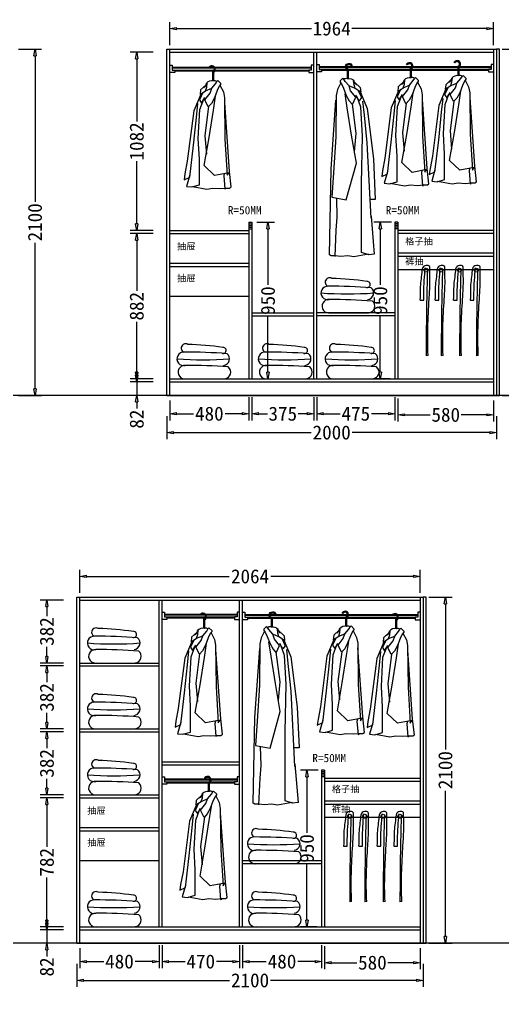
# Model space of a CAD drawing. Header units: millimetres. Extents: x 304407 to 361076, y -1262425 to -1203358.
# Drawn here: x 340612 to 343543, y -1225863 to -1219977 of the extents above; entities that cross this region are included whole.
import ezdxf

# ---------------------------------------------------------------- set-up
doc = ezdxf.new("R2010")
doc.units = ezdxf.units.MM
doc.header["$LTSCALE"] = 20
doc.layers.get('Defpoints').update_dxf_attribs({"color": 250})
for name, color, linetype in [('4', 1, 'Continuous'), ('6', 6, 'Continuous'), ('8', 8, 'Continuous'), ('LAYER10', 11, 'Continuous'), ('LAYER8', 11, 'Continuous'), ('图层3', 4, 'Continuous'), ('墙体', 40, 'Continuous')]:
    doc.layers.add(name, color=color, linetype=linetype)
doc.styles.get("Standard").update_dxf_attribs({"font": 'SimSun.ttf', "height": 85})
doc.styles.add('text', font='SimSun.ttf', dxfattribs={"height": 85})
doc.dimstyles.new('周文晶', dxfattribs={"dimtxt": 70, "dimasz": 40, "dimexe": 40, "dimexo": 30, "dimgap": 10, "dimtad": 0, "dimdec": 0, "dimtxsty": 'Standard', "dimblk": 'CLOSEDBLANK', "dimcen": 200, "dimclrd": 256, "dimclre": 256, "dimadec": 0, "dimazin": 0, "dimtfac": 1, "dimtdec": 0, "dimtmove": 0, "dimatfit": 3, "dimldrblk": 'CLOSEDBLANK', "dimfxl": 100, "dimfxlon": 1, "dimarcsym": 0})

# ---------------------------------------------------------------- blocks, each defined once
blk = doc.blocks.new('_ClosedBlank')
at = {"color": 0, "linetype": 'ByBlock', "lineweight": -2}
for p, q in [((-1, 0.17), (0, 0)), ((-1, 0.17), (-1, -0.17)), ((0, 0), (-1, -0.17))]:
    blk.add_line(p, q, dxfattribs=at)
blk = doc.blocks.new('*D873')
at = {"lineweight": -2, "transparency": 16777216}
for p, q in [((341459.2, -1225593.3), (341459.2, -1225733.3)), ((340979.2, -1225611.8), (340979.2, -1225733.3)), ((341019.2, -1225693.3), (341123.7, -1225693.3)), ((341419.2, -1225693.3), (341314.6, -1225693.3))]:
    blk.add_line(p, q, dxfattribs=at)
at = {"layer": 'Defpoints', "color": 0, "transparency": 16777216}
for p in [(341459.2, -1225481.8), (340979.2, -1225581.8), (341459.2, -1225693.3)]:
    blk.add_point(p, dxfattribs=at)
at = {"lineweight": -2, "transparency": 16777216, "xscale": 40, "yscale": 40, "zscale": 40, "rotation": 180}
blk.add_blockref('_ClosedBlank', (340979.2, -1225693.3), dxfattribs=at)
at = {"lineweight": -2, "transparency": 16777216, "xscale": 40, "yscale": 40, "zscale": 40}
blk.add_blockref('_ClosedBlank', (341459.2, -1225693.3), dxfattribs=at)
at = {"color": 0, "transparency": 16777216, "insert": (341219.2, -1225693.3), "char_height": 85, "attachment_point": 5}
blk.add_mtext('480', dxfattribs=at)
blk = doc.blocks.new('*D874')
at = {"lineweight": -2, "transparency": 16777216}
for p, q in [((341965.2, -1225593.3), (341965.2, -1225733.3)), ((342445.2, -1225593.3), (342445.2, -1225733.3)), ((342005.2, -1225693.3), (342109.7, -1225693.3)), ((342405.2, -1225693.3), (342300.6, -1225693.3))]:
    blk.add_line(p, q, dxfattribs=at)
at = {"layer": 'Defpoints', "color": 0, "transparency": 16777216}
for p in [(341965.2, -1223499.8), (342445.2, -1225481.8), (342445.2, -1225693.3)]:
    blk.add_point(p, dxfattribs=at)
at = {"lineweight": -2, "transparency": 16777216, "xscale": 40, "yscale": 40, "zscale": 40, "rotation": 180}
blk.add_blockref('_ClosedBlank', (341965.2, -1225693.3), dxfattribs=at)
at = {"lineweight": -2, "transparency": 16777216, "xscale": 40, "yscale": 40, "zscale": 40}
blk.add_blockref('_ClosedBlank', (342445.2, -1225693.3), dxfattribs=at)
at = {"color": 0, "transparency": 16777216, "insert": (342205.2, -1225693.3), "char_height": 85, "attachment_point": 5}
blk.add_mtext('480', dxfattribs=at)
blk = doc.blocks.new('*D875')
at = {"lineweight": -2, "transparency": 16777216}
for p, q in [((340979.2, -1223456.4), (340979.2, -1223316.4)), ((341019.2, -1223356.4), (341885.5, -1223356.4)), ((343003.2, -1223356.4), (342136.9, -1223356.4)), ((343043.2, -1223456.4), (343043.2, -1223316.4))]:
    blk.add_line(p, q, dxfattribs=at)
at = {"layer": 'Defpoints', "color": 0, "transparency": 16777216}
for p in [(343043.2, -1223356.4), (340979.2, -1223499.8), (343043.2, -1223499.8)]:
    blk.add_point(p, dxfattribs=at)
at = {"lineweight": -2, "transparency": 16777216, "xscale": 40, "yscale": 40, "zscale": 40, "rotation": 180}
blk.add_blockref('_ClosedBlank', (340979.2, -1223356.4), dxfattribs=at)
at = {"lineweight": -2, "transparency": 16777216, "xscale": 40, "yscale": 40, "zscale": 40}
blk.add_blockref('_ClosedBlank', (343043.2, -1223356.4), dxfattribs=at)
at = {"color": 0, "transparency": 16777216, "insert": (342011.2, -1223356.4), "char_height": 85, "attachment_point": 5}
blk.add_mtext('2064', dxfattribs=at)
blk = doc.blocks.new('*D876')
at = {"lineweight": -2, "transparency": 16777216}
for p, q in [((340961.2, -1225707.4), (340961.2, -1225847.4)), ((343061.2, -1225707.4), (343061.2, -1225847.4)), ((341001.2, -1225807.4), (341886.4, -1225807.4)), ((343021.2, -1225807.4), (342135.9, -1225807.4))]:
    blk.add_line(p, q, dxfattribs=at)
at = {"layer": 'Defpoints', "color": 0, "transparency": 16777216}
for p in [(340961.2, -1225581.8), (343061.2, -1225581.8), (343061.2, -1225807.4)]:
    blk.add_point(p, dxfattribs=at)
at = {"lineweight": -2, "transparency": 16777216, "xscale": 40, "yscale": 40, "zscale": 40, "rotation": 180}
blk.add_blockref('_ClosedBlank', (340961.2, -1225807.4), dxfattribs=at)
at = {"lineweight": -2, "transparency": 16777216, "xscale": 40, "yscale": 40, "zscale": 40}
blk.add_blockref('_ClosedBlank', (343061.2, -1225807.4), dxfattribs=at)
at = {"color": 0, "transparency": 16777216, "insert": (342011.2, -1225807.4), "char_height": 85, "attachment_point": 5}
blk.add_mtext('2100', dxfattribs=at)
blk = doc.blocks.new('*D877')
at = {"lineweight": -2, "transparency": 16777216}
for p, q in [((343096, -1223481.8), (343236, -1223481.8)), ((343196, -1223521.8), (343196, -1224407)), ((343196, -1225541.8), (343196, -1224656.5)), ((343096, -1225581.8), (343236, -1225581.8))]:
    blk.add_line(p, q, dxfattribs=at)
at = {"layer": 'Defpoints', "color": 0, "transparency": 16777216}
for p in [(343061.2, -1223481.8), (343196, -1223481.8), (343061.2, -1225581.8)]:
    blk.add_point(p, dxfattribs=at)
at = {"lineweight": -2, "transparency": 16777216, "xscale": 40, "yscale": 40, "zscale": 40}
for p, rotation in [((343196, -1223481.8), 90), ((343196, -1225581.8), 270)]:
    blk.add_blockref('_ClosedBlank', p, dxfattribs=dict(at, rotation=rotation))
at = {"color": 0, "transparency": 16777216, "insert": (343196, -1224531.8), "char_height": 85, "attachment_point": 5, "rotation": 90}
blk.add_mtext('2100', dxfattribs=at)
blk = doc.blocks.new('*D878')
at = {"lineweight": -2, "transparency": 16777216}
for p, q in [((342424.2, -1224531.8), (342316.2, -1224531.8)), ((342356.2, -1224571.8), (342356.2, -1224911.8)), ((342356.2, -1225441.8), (342356.2, -1225101.8)), ((342415.2, -1225481.8), (342316.2, -1225481.8))]:
    blk.add_line(p, q, dxfattribs=at)
at = {"layer": 'Defpoints', "color": 0, "transparency": 16777216}
for p in [(342454.2, -1224531.8), (342356.2, -1225481.8), (342445.2, -1225481.8)]:
    blk.add_point(p, dxfattribs=at)
at = {"lineweight": -2, "transparency": 16777216, "xscale": 40, "yscale": 40, "zscale": 40}
for p, rotation in [((342356.2, -1224531.8), 90), ((342356.2, -1225481.8), 270)]:
    blk.add_blockref('_ClosedBlank', p, dxfattribs=dict(at, rotation=rotation))
at = {"color": 0, "transparency": 16777216, "insert": (342356.2, -1225006.8), "char_height": 85, "attachment_point": 5, "rotation": 90}
blk.add_mtext('950', dxfattribs=at)
blk = doc.blocks.new('*D879')
at = {"lineweight": -2, "transparency": 16777216}
for p, q in [((342463.2, -1225600), (342463.2, -1225740)), ((343043.2, -1225611.8), (343043.2, -1225740)), ((342503.2, -1225700), (342659.1, -1225700)), ((343003.2, -1225700), (342847.2, -1225700))]:
    blk.add_line(p, q, dxfattribs=at)
at = {"layer": 'Defpoints', "color": 0, "transparency": 16777216}
for p in [(342463.2, -1225481.8), (343043.2, -1225581.8), (343043.2, -1225700)]:
    blk.add_point(p, dxfattribs=at)
at = {"lineweight": -2, "transparency": 16777216, "xscale": 40, "yscale": 40, "zscale": 40, "rotation": 180}
blk.add_blockref('_ClosedBlank', (342463.2, -1225700), dxfattribs=at)
at = {"lineweight": -2, "transparency": 16777216, "xscale": 40, "yscale": 40, "zscale": 40}
blk.add_blockref('_ClosedBlank', (343043.2, -1225700), dxfattribs=at)
at = {"color": 0, "transparency": 16777216, "insert": (342753.2, -1225700), "char_height": 85, "attachment_point": 5}
blk.add_mtext('580', dxfattribs=at)
blk = doc.blocks.new('*D880')
at = {"lineweight": -2, "transparency": 16777216}
for p, q in [((340778.9, -1225459.8), (340778.9, -1225419.8)), ((340878.9, -1225499.8), (340738.9, -1225499.8)), ((340778.9, -1225499.8), (340778.9, -1225581.8)), ((340878.9, -1225581.8), (340738.9, -1225581.8)), ((340778.9, -1225621.8), (340778.9, -1225661.8))]:
    blk.add_line(p, q, dxfattribs=at)
at = {"layer": 'Defpoints', "color": 0, "transparency": 16777216}
for p in [(340778.9, -1225499.8), (340979.2, -1225499.8), (340961.2, -1225581.8)]:
    blk.add_point(p, dxfattribs=at)
at = {"lineweight": -2, "transparency": 16777216, "xscale": 40, "yscale": 40, "zscale": 40}
for p, rotation in [((340778.9, -1225499.8), 270), ((340778.9, -1225581.8), 90)]:
    blk.add_blockref('_ClosedBlank', p, dxfattribs=dict(at, rotation=rotation))
at = {"color": 0, "transparency": 16777216, "insert": (340778.9, -1225725.9), "char_height": 85, "attachment_point": 5, "rotation": 90}
blk.add_mtext('82', dxfattribs=at)
blk = doc.blocks.new('*D881')
at = {"lineweight": -2, "transparency": 16777216}
for p, q in [((340878.9, -1224699.8), (340738.9, -1224699.8)), ((340778.9, -1224739.8), (340778.9, -1224997.7)), ((340778.9, -1225441.8), (340778.9, -1225183.9)), ((340878.9, -1225481.8), (340738.9, -1225481.8))]:
    blk.add_line(p, q, dxfattribs=at)
at = {"layer": 'Defpoints', "color": 0, "transparency": 16777216}
for p in [(340778.9, -1224699.8), (340979.2, -1224699.8), (340979.2, -1225481.8)]:
    blk.add_point(p, dxfattribs=at)
at = {"lineweight": -2, "transparency": 16777216, "xscale": 40, "yscale": 40, "zscale": 40}
for p, rotation in [((340778.9, -1224699.8), 90), ((340778.9, -1225481.8), 270)]:
    blk.add_blockref('_ClosedBlank', p, dxfattribs=dict(at, rotation=rotation))
at = {"color": 0, "transparency": 16777216, "insert": (340778.9, -1225090.8), "char_height": 85, "attachment_point": 5, "rotation": 90}
blk.add_mtext('782', dxfattribs=at)
blk = doc.blocks.new('*D882')
at = {"lineweight": -2, "transparency": 16777216}
for p, q in [((340878.9, -1224299.8), (340738.9, -1224299.8)), ((340778.9, -1224339.8), (340778.9, -1224397.4)), ((340778.9, -1224641.8), (340778.9, -1224584.1)), ((340878.9, -1224681.8), (340738.9, -1224681.8))]:
    blk.add_line(p, q, dxfattribs=at)
at = {"layer": 'Defpoints', "color": 0, "transparency": 16777216}
for p in [(340778.9, -1224299.8), (340979.2, -1224299.8), (340979.2, -1224681.8)]:
    blk.add_point(p, dxfattribs=at)
at = {"lineweight": -2, "transparency": 16777216, "xscale": 40, "yscale": 40, "zscale": 40}
for p, rotation in [((340778.9, -1224299.8), 90), ((340778.9, -1224681.8), 270)]:
    blk.add_blockref('_ClosedBlank', p, dxfattribs=dict(at, rotation=rotation))
at = {"color": 0, "transparency": 16777216, "insert": (340778.9, -1224490.8), "char_height": 85, "attachment_point": 5, "rotation": 90}
blk.add_mtext('382', dxfattribs=at)
blk = doc.blocks.new('*D883')
at = {"lineweight": -2, "transparency": 16777216}
for p, q in [((340878.9, -1223899.8), (340738.9, -1223899.8)), ((340778.9, -1223939.8), (340778.9, -1223997.4)), ((340778.9, -1224241.8), (340778.9, -1224184.1)), ((340878.9, -1224281.8), (340738.9, -1224281.8))]:
    blk.add_line(p, q, dxfattribs=at)
at = {"layer": 'Defpoints', "color": 0, "transparency": 16777216}
for p in [(340778.9, -1223899.8), (340979.2, -1223899.8), (340979.2, -1224281.8)]:
    blk.add_point(p, dxfattribs=at)
at = {"lineweight": -2, "transparency": 16777216, "xscale": 40, "yscale": 40, "zscale": 40}
for p, rotation in [((340778.9, -1223899.8), 90), ((340778.9, -1224281.8), 270)]:
    blk.add_blockref('_ClosedBlank', p, dxfattribs=dict(at, rotation=rotation))
at = {"color": 0, "transparency": 16777216, "insert": (340778.9, -1224090.8), "char_height": 85, "attachment_point": 5, "rotation": 90}
blk.add_mtext('382', dxfattribs=at)
blk = doc.blocks.new('*D884')
at = {"lineweight": -2, "transparency": 16777216}
for p, q in [((340878.9, -1223499.8), (340738.9, -1223499.8)), ((340778.9, -1223539.8), (340778.9, -1223597.4)), ((340778.9, -1223841.8), (340778.9, -1223784.1)), ((340878.9, -1223881.8), (340738.9, -1223881.8))]:
    blk.add_line(p, q, dxfattribs=at)
at = {"layer": 'Defpoints', "color": 0, "transparency": 16777216}
for p in [(340778.9, -1223499.8), (340979.2, -1223499.8), (340979.2, -1223881.8)]:
    blk.add_point(p, dxfattribs=at)
at = {"lineweight": -2, "transparency": 16777216, "xscale": 40, "yscale": 40, "zscale": 40}
for p, rotation in [((340778.9, -1223499.8), 90), ((340778.9, -1223881.8), 270)]:
    blk.add_blockref('_ClosedBlank', p, dxfattribs=dict(at, rotation=rotation))
at = {"color": 0, "transparency": 16777216, "insert": (340778.9, -1223690.8), "char_height": 85, "attachment_point": 5, "rotation": 90}
blk.add_mtext('382', dxfattribs=at)
blk = doc.blocks.new('*D885')
at = {"lineweight": -2, "transparency": 16777216}
for p, q in [((341477.2, -1225593.3), (341477.2, -1225733.3)), ((341947.2, -1225593.3), (341947.2, -1225733.3)), ((341517.2, -1225693.3), (341616.7, -1225693.3)), ((341907.2, -1225693.3), (341807.6, -1225693.3))]:
    blk.add_line(p, q, dxfattribs=at)
at = {"layer": 'Defpoints', "color": 0, "transparency": 16777216}
for p in [(341477.2, -1225481.8), (341947.2, -1225481.8), (341947.2, -1225693.3)]:
    blk.add_point(p, dxfattribs=at)
at = {"lineweight": -2, "transparency": 16777216, "xscale": 40, "yscale": 40, "zscale": 40, "rotation": 180}
blk.add_blockref('_ClosedBlank', (341477.2, -1225693.3), dxfattribs=at)
at = {"lineweight": -2, "transparency": 16777216, "xscale": 40, "yscale": 40, "zscale": 40}
blk.add_blockref('_ClosedBlank', (341947.2, -1225693.3), dxfattribs=at)
at = {"color": 0, "transparency": 16777216, "insert": (341712.2, -1225693.3), "char_height": 85, "attachment_point": 5}
blk.add_mtext('470', dxfattribs=at)
blk = doc.blocks.new('*D976')
at = {"lineweight": -2, "transparency": 16777216}
for p, q in [((340607.1, -1220158), (340747.1, -1220158)), ((340707.1, -1220198), (340707.1, -1221083.2)), ((340707.1, -1222218), (340707.1, -1221332.7)), ((340607.1, -1222258), (340747.1, -1222258))]:
    blk.add_line(p, q, dxfattribs=at)
at = {"layer": 'Defpoints', "color": 0, "transparency": 16777216}
for p in [(340572.2, -1220158), (340707.1, -1220158), (340572.2, -1222258)]:
    blk.add_point(p, dxfattribs=at)
at = {"lineweight": -2, "transparency": 16777216, "xscale": 40, "yscale": 40, "zscale": 40}
for p, rotation in [((340707.1, -1220158), 90), ((340707.1, -1222258), 270)]:
    blk.add_blockref('_ClosedBlank', p, dxfattribs=dict(at, rotation=rotation))
at = {"color": 0, "transparency": 16777216, "insert": (340707.1, -1221208), "char_height": 85, "attachment_point": 5, "rotation": 90}
blk.add_mtext('2100', dxfattribs=at)
blk = doc.blocks.new('*D947')
at = {"lineweight": -2, "transparency": 16777216}
for p, q in [((341524.2, -1222288), (341524.2, -1222409.5)), ((342004.2, -1222269.5), (342004.2, -1222409.5)), ((341564.2, -1222369.5), (341668.7, -1222369.5)), ((341964.2, -1222369.5), (341859.6, -1222369.5))]:
    blk.add_line(p, q, dxfattribs=at)
at = {"layer": 'Defpoints', "color": 0, "transparency": 16777216}
for p in [(342004.2, -1222158), (341524.2, -1222258), (342004.2, -1222369.5)]:
    blk.add_point(p, dxfattribs=at)
at = {"lineweight": -2, "transparency": 16777216, "xscale": 40, "yscale": 40, "zscale": 40, "rotation": 180}
blk.add_blockref('_ClosedBlank', (341524.2, -1222369.5), dxfattribs=at)
at = {"lineweight": -2, "transparency": 16777216, "xscale": 40, "yscale": 40, "zscale": 40}
blk.add_blockref('_ClosedBlank', (342004.2, -1222369.5), dxfattribs=at)
at = {"color": 0, "transparency": 16777216, "insert": (341764.2, -1222369.5), "char_height": 85, "attachment_point": 5}
blk.add_mtext('480', dxfattribs=at)
blk = doc.blocks.new('*D948')
at = {"lineweight": -2, "transparency": 16777216}
for p, q in [((342415.2, -1222269.5), (342415.2, -1222409.5)), ((342890.2, -1222269.5), (342890.2, -1222409.5)), ((342455.2, -1222369.5), (342557.9, -1222369.5)), ((342850.2, -1222369.5), (342747.4, -1222369.5))]:
    blk.add_line(p, q, dxfattribs=at)
at = {"layer": 'Defpoints', "color": 0, "transparency": 16777216}
for p in [(342415.2, -1220176), (342890.2, -1222158), (342890.2, -1222369.5)]:
    blk.add_point(p, dxfattribs=at)
at = {"lineweight": -2, "transparency": 16777216, "xscale": 40, "yscale": 40, "zscale": 40, "rotation": 180}
blk.add_blockref('_ClosedBlank', (342415.2, -1222369.5), dxfattribs=at)
at = {"lineweight": -2, "transparency": 16777216, "xscale": 40, "yscale": 40, "zscale": 40}
blk.add_blockref('_ClosedBlank', (342890.2, -1222369.5), dxfattribs=at)
at = {"color": 0, "transparency": 16777216, "insert": (342652.7, -1222369.5), "char_height": 85, "attachment_point": 5}
blk.add_mtext('475', dxfattribs=at)
blk = doc.blocks.new('*D949')
at = {"lineweight": -2, "transparency": 16777216}
for p, q in [((341524.2, -1220132.6), (341524.2, -1219992.6)), ((343488.2, -1220132.6), (343488.2, -1219992.6)), ((341564.2, -1220032.6), (342384.2, -1220032.6)), ((343448.2, -1220032.6), (342628.1, -1220032.6))]:
    blk.add_line(p, q, dxfattribs=at)
at = {"layer": 'Defpoints', "color": 0, "transparency": 16777216}
for p in [(343488.2, -1220032.6), (341524.2, -1220176), (343488.2, -1220176)]:
    blk.add_point(p, dxfattribs=at)
at = {"lineweight": -2, "transparency": 16777216, "xscale": 40, "yscale": 40, "zscale": 40, "rotation": 180}
blk.add_blockref('_ClosedBlank', (341524.2, -1220032.6), dxfattribs=at)
at = {"lineweight": -2, "transparency": 16777216, "xscale": 40, "yscale": 40, "zscale": 40}
blk.add_blockref('_ClosedBlank', (343488.2, -1220032.6), dxfattribs=at)
at = {"color": 0, "transparency": 16777216, "insert": (342506.2, -1220032.6), "char_height": 85, "attachment_point": 5}
blk.add_mtext('1964', dxfattribs=at)
blk = doc.blocks.new('*D950')
at = {"lineweight": -2, "transparency": 16777216}
for p, q in [((341506.2, -1222383.6), (341506.2, -1222523.6)), ((343506.2, -1222383.6), (343506.2, -1222523.6)), ((341546.2, -1222483.6), (342381.4, -1222483.6)), ((343466.2, -1222483.6), (342630.9, -1222483.6))]:
    blk.add_line(p, q, dxfattribs=at)
at = {"layer": 'Defpoints', "color": 0, "transparency": 16777216}
for p in [(341506.2, -1222258), (343506.2, -1222258), (343506.2, -1222483.6)]:
    blk.add_point(p, dxfattribs=at)
at = {"lineweight": -2, "transparency": 16777216, "xscale": 40, "yscale": 40, "zscale": 40, "rotation": 180}
blk.add_blockref('_ClosedBlank', (341506.2, -1222483.6), dxfattribs=at)
at = {"lineweight": -2, "transparency": 16777216, "xscale": 40, "yscale": 40, "zscale": 40}
blk.add_blockref('_ClosedBlank', (343506.2, -1222483.6), dxfattribs=at)
at = {"color": 0, "transparency": 16777216, "insert": (342506.2, -1222483.6), "char_height": 85, "attachment_point": 5}
blk.add_mtext('2000', dxfattribs=at)
blk = doc.blocks.new('*D951')
at = {"lineweight": -2, "transparency": 16777216}
for p, q in [((343541, -1220158), (343681, -1220158)), ((343641, -1220198), (343641, -1221083.2)), ((343641, -1222218), (343641, -1221332.7)), ((343541, -1222258), (343681, -1222258))]:
    blk.add_line(p, q, dxfattribs=at)
at = {"layer": 'Defpoints', "color": 0, "transparency": 16777216}
for p in [(343506.2, -1220158), (343641, -1220158), (343506.2, -1222258)]:
    blk.add_point(p, dxfattribs=at)
at = {"lineweight": -2, "transparency": 16777216, "xscale": 40, "yscale": 40, "zscale": 40}
for p, rotation in [((343641, -1220158), 90), ((343641, -1222258), 270)]:
    blk.add_blockref('_ClosedBlank', p, dxfattribs=dict(at, rotation=rotation))
at = {"color": 0, "transparency": 16777216, "insert": (343641, -1221208), "char_height": 85, "attachment_point": 5, "rotation": 90}
blk.add_mtext('2100', dxfattribs=at)
blk = doc.blocks.new('*D952')
at = {"lineweight": -2, "transparency": 16777216}
for p, q in [((342869.2, -1221208), (342761.2, -1221208)), ((342801.2, -1221248), (342801.2, -1221588)), ((342801.2, -1222118), (342801.2, -1221778)), ((342860.2, -1222158), (342761.2, -1222158))]:
    blk.add_line(p, q, dxfattribs=at)
at = {"layer": 'Defpoints', "color": 0, "transparency": 16777216}
for p in [(342899.2, -1221208), (342801.2, -1222158), (342890.2, -1222158)]:
    blk.add_point(p, dxfattribs=at)
at = {"lineweight": -2, "transparency": 16777216, "xscale": 40, "yscale": 40, "zscale": 40}
for p, rotation in [((342801.2, -1221208), 90), ((342801.2, -1222158), 270)]:
    blk.add_blockref('_ClosedBlank', p, dxfattribs=dict(at, rotation=rotation))
at = {"color": 0, "transparency": 16777216, "insert": (342801.2, -1221683), "char_height": 85, "attachment_point": 5, "rotation": 90}
blk.add_mtext('950', dxfattribs=at)
blk = doc.blocks.new('*D953')
at = {"lineweight": -2, "transparency": 16777216}
for p, q in [((342908.2, -1222276.2), (342908.2, -1222416.2)), ((343488.2, -1222288), (343488.2, -1222416.2)), ((342948.2, -1222376.2), (343104.1, -1222376.2)), ((343448.2, -1222376.2), (343292.2, -1222376.2))]:
    blk.add_line(p, q, dxfattribs=at)
at = {"layer": 'Defpoints', "color": 0, "transparency": 16777216}
for p in [(342908.2, -1222158), (343488.2, -1222258), (343488.2, -1222376.2)]:
    blk.add_point(p, dxfattribs=at)
at = {"lineweight": -2, "transparency": 16777216, "xscale": 40, "yscale": 40, "zscale": 40, "rotation": 180}
blk.add_blockref('_ClosedBlank', (342908.2, -1222376.2), dxfattribs=at)
at = {"lineweight": -2, "transparency": 16777216, "xscale": 40, "yscale": 40, "zscale": 40}
blk.add_blockref('_ClosedBlank', (343488.2, -1222376.2), dxfattribs=at)
at = {"color": 0, "transparency": 16777216, "insert": (343198.2, -1222376.2), "char_height": 85, "attachment_point": 5}
blk.add_mtext('580', dxfattribs=at)
blk = doc.blocks.new('*D954')
at = {"lineweight": -2, "transparency": 16777216}
for p, q in [((341323.9, -1222136), (341323.9, -1222096)), ((341423.9, -1222176), (341283.9, -1222176)), ((341323.9, -1222176), (341323.9, -1222258)), ((341423.9, -1222258), (341283.9, -1222258)), ((341323.9, -1222298), (341323.9, -1222338))]:
    blk.add_line(p, q, dxfattribs=at)
at = {"layer": 'Defpoints', "color": 0, "transparency": 16777216}
for p in [(341323.9, -1222176), (341524.2, -1222176), (341506.2, -1222258)]:
    blk.add_point(p, dxfattribs=at)
at = {"lineweight": -2, "transparency": 16777216, "xscale": 40, "yscale": 40, "zscale": 40}
for p, rotation in [((341323.9, -1222176), 270), ((341323.9, -1222258), 90)]:
    blk.add_blockref('_ClosedBlank', p, dxfattribs=dict(at, rotation=rotation))
at = {"color": 0, "transparency": 16777216, "insert": (341323.9, -1222402), "char_height": 85, "attachment_point": 5, "rotation": 90}
blk.add_mtext('82', dxfattribs=at)
blk = doc.blocks.new('*D955')
at = {"lineweight": -2, "transparency": 16777216}
for p, q in [((341423.9, -1221276), (341283.9, -1221276)), ((341323.9, -1221316), (341323.9, -1221622.7)), ((341323.9, -1222118), (341323.9, -1221811.3)), ((341423.9, -1222158), (341283.9, -1222158))]:
    blk.add_line(p, q, dxfattribs=at)
at = {"layer": 'Defpoints', "color": 0, "transparency": 16777216}
for p in [(341323.9, -1221276), (341524.2, -1221276), (341524.2, -1222158)]:
    blk.add_point(p, dxfattribs=at)
at = {"lineweight": -2, "transparency": 16777216, "xscale": 40, "yscale": 40, "zscale": 40}
for p, rotation in [((341323.9, -1221276), 90), ((341323.9, -1222158), 270)]:
    blk.add_blockref('_ClosedBlank', p, dxfattribs=dict(at, rotation=rotation))
at = {"color": 0, "transparency": 16777216, "insert": (341323.9, -1221717), "char_height": 85, "attachment_point": 5, "rotation": 90}
blk.add_mtext('882', dxfattribs=at)
blk = doc.blocks.new('*D956')
at = {"lineweight": -2, "transparency": 16777216}
for p, q in [((341423.9, -1220176), (341283.9, -1220176)), ((341323.9, -1220216), (341323.9, -1220596.7)), ((341323.9, -1221218), (341323.9, -1220837.2)), ((341423.9, -1221258), (341283.9, -1221258))]:
    blk.add_line(p, q, dxfattribs=at)
at = {"layer": 'Defpoints', "color": 0, "transparency": 16777216}
for p in [(341323.9, -1220176), (341524.2, -1220176), (341524.2, -1221258)]:
    blk.add_point(p, dxfattribs=at)
at = {"lineweight": -2, "transparency": 16777216, "xscale": 40, "yscale": 40, "zscale": 40}
for p, rotation in [((341323.9, -1220176), 90), ((341323.9, -1221258), 270)]:
    blk.add_blockref('_ClosedBlank', p, dxfattribs=dict(at, rotation=rotation))
at = {"color": 0, "transparency": 16777216, "insert": (341323.9, -1220717), "char_height": 85, "attachment_point": 5, "rotation": 90}
blk.add_mtext('1082', dxfattribs=at)
blk = doc.blocks.new('*D957')
at = {"lineweight": -2, "transparency": 16777216}
for p, q in [((342022.2, -1222269.5), (342022.2, -1222409.5)), ((342397.2, -1222269.5), (342397.2, -1222409.5)), ((342062.2, -1222369.5), (342116.3, -1222369.5)), ((342357.2, -1222369.5), (342303, -1222369.5))]:
    blk.add_line(p, q, dxfattribs=at)
at = {"layer": 'Defpoints', "color": 0, "transparency": 16777216}
for p in [(342022.2, -1222158), (342397.2, -1222158), (342397.2, -1222369.5)]:
    blk.add_point(p, dxfattribs=at)
at = {"lineweight": -2, "transparency": 16777216, "xscale": 40, "yscale": 40, "zscale": 40, "rotation": 180}
blk.add_blockref('_ClosedBlank', (342022.2, -1222369.5), dxfattribs=at)
at = {"lineweight": -2, "transparency": 16777216, "xscale": 40, "yscale": 40, "zscale": 40}
blk.add_blockref('_ClosedBlank', (342397.2, -1222369.5), dxfattribs=at)
at = {"color": 0, "transparency": 16777216, "insert": (342209.7, -1222369.5), "char_height": 85, "attachment_point": 5}
blk.add_mtext('375', dxfattribs=at)
blk = doc.blocks.new('*D958')
at = {"lineweight": -2, "transparency": 16777216}
for p, q in [((342051.9, -1221208), (342159.9, -1221208)), ((342119.9, -1221248), (342119.9, -1221588)), ((342119.9, -1222118), (342119.9, -1221778)), ((342060.9, -1222158), (342159.9, -1222158))]:
    blk.add_line(p, q, dxfattribs=at)
at = {"layer": 'Defpoints', "color": 0, "transparency": 16777216}
for p in [(342021.9, -1221208), (342030.9, -1222158), (342119.9, -1222158)]:
    blk.add_point(p, dxfattribs=at)
at = {"lineweight": -2, "transparency": 16777216, "xscale": 40, "yscale": 40, "zscale": 40}
for p, rotation in [((342119.9, -1221208), 90), ((342119.9, -1222158), 270)]:
    blk.add_blockref('_ClosedBlank', p, dxfattribs=dict(at, rotation=rotation))
at = {"color": 0, "transparency": 16777216, "insert": (342119.9, -1221683), "char_height": 85, "attachment_point": 5, "rotation": 90}
blk.add_mtext('950', dxfattribs=at)
blk = doc.blocks.new('A$C1C5764E0')
at = {"layer": '8'}
for p, q in [((172.3, 708.4), (172.3, 657.4)), ((178.3, 708.4), (178.3, 657.4)), ((191.5, 639.3), (201.2, 654.6)), ((201.2, 654.6), (205.3, 658.7)), ((205.3, 658.7), (222, 642.1)), ((99.9, 601.9), (97.1, 574.2)), ((97.1, 574.2), (130.4, 596.4)), ((135.3, 635.3), (99.9, 601.9)), ((130.4, 596.4), (137.4, 618.5)), ((130.4, 596.4), (167.9, 611.6)), ((137.4, 618.5), (140.1, 644.9)), ((158.2, 582.5), (167.9, 611.6)), ((167.9, 611.6), (191.5, 639.3)), ((201.2, 597.8), (184.5, 553.4)), ((213.6, 624.1), (201.2, 597.8)), ((222, 635.2), (213.6, 624.1)), ((217.8, 629.6), (238.6, 589.4)), ((222, 642.1), (222, 635.2)), ((238.6, 589.4), (245.5, 553.4)), ((103, 580.9), (58.4, 475.1)), ((113.7, 585.2), (93.2, 541.7)), ((93.2, 541.7), (106.3, 522.1)), ((96.5, 482.8), (119.4, 544.9)), ((106.3, 522.1), (125.9, 554.7)), ((126.3, 542.3), (158.2, 582.5)), ((147.1, 499.3), (126.3, 542.3)), ((184.5, 553.4), (166.5, 520.1)), ((178.3, 479.5), (191.3, 564.6)), ((245.5, 553.4), (248.3, 302.5)), ((58.4, 475.1), (19.5, 168.8)), ((75, 435), (83.4, 518.8)), ((86.6, 306.3), (96.5, 482.8)), ((148.8, 502.4), (125.9, 322.6)), ((166.5, 520.1), (147.1, 499.3)), ((152.1, 312.8), (178.3, 479.5)), ((276.4, 106.8), (247, 525.3)), ((57, 265.8), (75, 435)), ((93.2, 180.9), (86.6, 306.3)), ((122.6, 142.8), (152.1, 312.8)), ((125.9, 322.6), (135.7, 211.4)), ((248.3, 302.5), (262.2, 83.5)), ((34.3, 73.1), (57, 265.8)), ((93.2, 26.2), (93.2, 180.9)), ((19.5, 168.8), (4.8, 92.7)), ((184.8, 82.8), (122.6, 142.8)), ((4.8, 92.7), (0, 56.7)), ((0, 56.7), (34.3, 73.1)), ((34.3, 86.2), (14.7, 16.3)), ((273.1, 99.1), (184.8, 82.8)), ((244.2, 93.8), (240.9, 79.6)), ((240.9, 79.6), (247.4, 1.1)), ((262.2, 83.5), (273.1, 99.1)), ((286.7, 13.1), (276.4, 106.8)), ((14.7, 16.3), (47.4, 13.1)), ((47.4, 13.1), (93.2, 26.2)), ((50.7, 16.3), (139, 0)), ((139, 0), (175, 6.5)), ((175, 6.5), (217.5, 3.3)), ((217.5, 3.3), (253.5, 6.5)), ((247.4, 1.1), (254, 3.3)), ((253.5, 6.5), (276.9, 6.5)), ((276.9, 6.5), (286.7, 13.1))]:
    blk.add_line(p, q, dxfattribs=at)
for centre, radius, start, end in [((168.9, 727.1), 20.9, 296.63379, 159.52854), ((168.9, 727.1), 14.9, 296.63379, 150.61748), ((175.9, 709.9), 3.91, 94.6712, 201.96259), ((168.9, 613.1), 43.9, 77.69929, 138.59655), ((186.2, 639.8), 18, 42.48003, 116.33917), ((110.9, 641.2), 25.1, 286.26362, 2.02477)]:
    blk.add_arc(centre, radius, start, end, dxfattribs=at)
blk = doc.blocks.new('A$C4F477F88')
at = {"layer": 'LAYER10'}
blk.add_blockref('A$C1C5764E0', (0, 0), dxfattribs=at)
blk = doc.blocks.new('A$C5E603B19')
at = {"layer": 'LAYER8'}
blk.add_blockref('A$C4F477F88', (0, 0), dxfattribs=at)
blk = doc.blocks.new('A$C1B0A679D')
at = {"layer": '图层3'}
blk.add_blockref('A$C5E603B19', (0, 0), dxfattribs=at)
blk = doc.blocks.new('A$C52EB379C')
at = {"layer": '8'}
for p, q in [((163.3, 1134.6), (163.3, 1083.5)), ((169.3, 1134.6), (169.3, 1083.5)), ((126.4, 1061.5), (91, 1028.1)), ((128.4, 1044.7), (131.2, 1071)), ((159, 1037.8), (182.5, 1065.5)), ((182.5, 1065.5), (192.3, 1080.7)), ((192.3, 1080.7), (196.4, 1084.9)), ((196.4, 1084.9), (213.1, 1068.3)), ((213.1, 1061.3), (204.7, 1050.2)), ((213.1, 1068.3), (213.1, 1061.3)), ((94.1, 1007.1), (49.5, 901.3)), ((104.8, 1011.4), (84.3, 967.8)), ((91, 1028.1), (88.2, 1000.3)), ((88.2, 1000.3), (121.5, 1022.5)), ((117.4, 968.5), (149.3, 1008.7)), ((121.5, 1022.5), (128.4, 1044.7)), ((121.5, 1022.5), (159, 1037.8)), ((149.3, 1008.7), (159, 1037.8)), ((192.3, 1023.9), (175.6, 979.5)), ((204.7, 1050.2), (192.3, 1023.9)), ((208.9, 1055.8), (229.7, 1015.6)), ((229.7, 1015.6), (236.6, 979.5)), ((66.1, 861.1), (74.5, 944.9)), ((84.3, 967.8), (97.4, 948.2)), ((87.6, 909), (110.5, 971.1)), ((97.4, 948.2), (117, 980.9)), ((138.2, 925.5), (117.4, 968.5)), ((157.6, 946.3), (138.2, 925.5)), ((175.6, 979.5), (157.6, 946.3)), ((169.3, 905.7), (182.4, 990.7)), ((236.6, 979.5), (239.4, 728.7)), ((267.5, 533), (238.1, 951.5)), ((49.5, 901.3), (10.6, 595)), ((77.7, 732.4), (87.6, 909)), ((139.9, 928.6), (117, 748.8)), ((143.2, 738.9), (169.3, 905.7)), ((48.1, 692), (66.1, 861.1)), ((84.3, 444.7), (77.7, 732.4)), ((113.7, 568.9), (143.2, 738.9)), ((117, 748.8), (126.8, 637.6)), ((239.4, 728.7), (253.3, 509.7)), ((25.4, 235.4), (48.1, 692)), ((10.6, 595), (0, 349)), ((175.9, 346.6), (113.7, 568.9)), ((277.8, 13.1), (267.5, 533)), ((253.3, 509.7), (264.2, 362.9)), ((84.3, 26.2), (84.3, 444.7)), ((264.2, 362.9), (175.9, 346.6)), ((235.3, 357.6), (232, 242)), ((0, 349), (31, 349)), ((25.4, 248.5), (5.8, 16.3)), ((232, 242), (238.5, 163.5)), ((238.5, 163.5), (245.1, 3.3)), ((5.8, 16.3), (38.5, 13.1)), ((38.5, 13.1), (84.3, 26.2)), ((41.7, 16.3), (130.1, 0)), ((130.1, 0), (166.1, 6.5)), ((166.1, 6.5), (208.6, 3.3)), ((208.6, 3.3), (244.6, 6.5)), ((244.6, 6.5), (268, 6.5)), ((268, 6.5), (277.8, 13.1))]:
    blk.add_line(p, q, dxfattribs=at)
for centre, radius, start, end in [((160, 1153.2), 20.9, 296.63379, 159.52854), ((160, 1153.2), 14.9, 296.63379, 150.61748), ((167, 1136), 3.91, 94.6712, 201.96259), ((102, 1067.4), 25.1, 286.26362, 2.02477), ((160, 1039.2), 43.9, 77.69929, 138.59655), ((177.3, 1066), 18, 42.48003, 116.33917)]:
    blk.add_arc(centre, radius, start, end, dxfattribs=at)
blk = doc.blocks.new('A$C05785CA5')
at = {"layer": 'LAYER10'}
blk.add_blockref('A$C52EB379C', (0, 0), dxfattribs=at)
blk = doc.blocks.new('A$C100967EE')
at = {"layer": 'LAYER10'}
blk.add_blockref('A$C05785CA5', (0, 0), dxfattribs=at)
blk = doc.blocks.new('A$C65D30603')
at = {"layer": 'LAYER8'}
blk.add_blockref('A$C100967EE', (0, 0), dxfattribs=at)
blk = doc.blocks.new('A$C50CE712E')
at = {"layer": '图层3'}
blk.add_blockref('A$C65D30603', (0, 0), dxfattribs=at)
blk = doc.blocks.new('A$C11F00F61')
at = {"color": 8}
blk.add_line((48.2, 0), (290.3, 1.2), dxfattribs=at)
at = {"layer": '墙体', "color": 8}
for centre, radius, start, end in [((52.6, 186.6), 26.7, 59.80213, 244.0801), ((9.8, -1698.7), 1909.1, 81.89814, 88.31115), ((280.3, 173), 18.4, 260.15505, 94.41573), ((41, 121.6), 41, 86.08337, 284.09881), ((159.2, 2329.1), 2213.2, 265.87556, 274.15905), ((53.8, -3125.6), 3288.1, 85.62439, 90.17553), ((279.7, 121.7), 40, 274.94064, 51.31651), ((48.2, 41), 41, 86.08337, 284.09881), ((61, -3206.2), 3288.1, 85.62439, 90.17553), ((286.9, 41.1), 40, 274.94064, 51.31651)]:
    blk.add_arc(centre, radius, start, end, dxfattribs=at)
blk = doc.blocks.new('A$C3B9601DC')
at = {"layer": '4', "color": 8}
blk.add_line((62, 1.5), (47.4, 0), dxfattribs=at)
for points, knots in [([(62, 1.5), (55.4, 144.3), (62.8, 324.3), (78.7, 548.8), (75.2, 622.1), (75.7, 684.6), (46.8, 686.9), (17.9, 676.1), (12.7, 599.8), (-1.5, 524.3), (4.4, 450.4), (0, 421.8)], [0, 0, 0, 0, 428.516837, 544.203019, 664.137455, 677.621305, 701.749401, 722.125787, 770.743064, 895.133582, 980.731534, 980.731534, 980.731534, 980.731534]), ([(37.8, 667.5), (32.8, 603.2), (26.4, 521.3), (26.8, 439.3), (26.9, 421.8)], [0, 0, 0, 0, 193.394932, 246.046188, 246.046188, 246.046188, 246.046188])]:
    blk.add_open_spline(points, degree=3, knots=knots, dxfattribs=at)
blk.add_spline([(57.6, 658.7), (53.2, 497.8), (47.4, 0)], degree=3, dxfattribs=at)
blk.add_open_spline([(1.4, 421.8), (10.7, 421.8), (19.9, 421.8), (29.2, 421.8)], degree=3, dxfattribs=at)
at = {"layer": '6', "color": 8}
blk.add_circle((47.2, 648.9), 15, dxfattribs=at)
blk = doc.blocks.new('edr334343')
at = {"layer": '6', "color": 8, "xscale": 0.7999999999301508, "yscale": 0.7999999999301508, "zscale": 0.7999999999301508}
for p in [(311012.9, -1202094.7), (311104.2, -1202094.7), (311215.5, -1202094.7), (311317.6, -1202094.7)]:
    blk.add_blockref('A$C3B9601DC', p, dxfattribs=at)

msp = doc.modelspace()

# ---------------------------------------------------------------- linework, layer by layer
for p, q in [((341506.2, -1222258), (341506.2, -1220158)), ((341506.2, -1220158), (343506.2, -1220158)), ((341524.2, -1222258), (341524.2, -1220158)), ((341524.2, -1220176), (343488.2, -1220176)), ((342397.2, -1222158), (342397.2, -1220176)), ((342415.2, -1222158), (342415.2, -1220176)), ((343488.2, -1220158), (343488.2, -1222258)), ((343506.2, -1220158), (343506.2, -1222258)), ((343524.2, -1220158), (343506.2, -1220158)), ((343524.2, -1222258), (343524.2, -1220158)), ((342004.2, -1221208), (342004.2, -1222158)), ((342004.2, -1221208), (342022.2, -1221208)), ((342004.2, -1221218), (342022.2, -1221218)), ((342004.2, -1221228), (342022.2, -1221228)), ((342004.2, -1221238), (342022.2, -1221238)), ((342004.2, -1221248), (342022.2, -1221248)), ((342022.2, -1221208), (342022.2, -1222158)), ((342890.2, -1221208), (342890.2, -1222158)), ((342908.2, -1221208), (342890.2, -1221208)), ((342908.2, -1221218), (342890.2, -1221218)), ((342908.2, -1221228), (342890.2, -1221228)), ((342908.2, -1221238), (342890.2, -1221238)), ((342908.2, -1221248), (342890.2, -1221248)), ((342908.2, -1221208), (342908.2, -1222158)), ((341524.2, -1221258), (342004.2, -1221258)), ((341524.2, -1221276), (342004.2, -1221276)), ((343488.2, -1221258), (342908.2, -1221258)), ((343488.2, -1221276), (342908.2, -1221276)), ((343488.2, -1221396), (342908.2, -1221396)), ((343488.2, -1221416), (342908.2, -1221416)), ((341524.2, -1221456), (342004.2, -1221456)), ((341524.2, -1221476), (342004.2, -1221476)), ((343488.2, -1221496), (342908.2, -1221496)), ((341524.2, -1221656), (342004.2, -1221656)), ((342022.2, -1221758), (342397.2, -1221758)), ((342022.2, -1221776), (342397.2, -1221776)), ((342890.2, -1221758), (342415.2, -1221758)), ((342890.2, -1221776), (342415.2, -1221776)), ((341524.2, -1222158), (343488.2, -1222158)), ((341524.2, -1222176), (343488.2, -1222176)), ((341506.2, -1222258), (343506.2, -1222258)), ((343506.2, -1222258), (343524.2, -1222258)), ((340961.2, -1225581.8), (340961.2, -1223481.8)), ((340961.2, -1223481.8), (343061.2, -1223481.8)), ((340979.2, -1225581.8), (340979.2, -1223481.8)), ((343043.2, -1223481.8), (343043.2, -1225581.8)), ((343061.2, -1223481.8), (343061.2, -1225581.8)), ((343079.2, -1223481.8), (343061.2, -1223481.8)), ((343079.2, -1225581.8), (343079.2, -1223481.8)), ((340979.2, -1223499.8), (343043.2, -1223499.8)), ((341459.2, -1225481.8), (341459.2, -1223499.8)), ((341477.2, -1225481.8), (341477.2, -1223499.8)), ((341947.2, -1225481.8), (341947.2, -1223499.8)), ((341965.2, -1225481.8), (341965.2, -1223499.8)), ((340979.2, -1223881.8), (341459.2, -1223881.8)), ((340979.2, -1223899.8), (341459.2, -1223899.8)), ((340979.2, -1224281.8), (341459.2, -1224281.8)), ((340979.2, -1224299.8), (341459.2, -1224299.8)), ((341477.2, -1224481.8), (341947.2, -1224481.8)), ((341477.2, -1224499.8), (341947.2, -1224499.8)), ((342445.2, -1224531.8), (342445.2, -1225481.8)), ((342463.2, -1224531.8), (342445.2, -1224531.8)), ((342463.2, -1224541.8), (342445.2, -1224541.8)), ((342463.2, -1224531.8), (342463.2, -1225481.8)), ((342463.2, -1224551.8), (342445.2, -1224551.8)), ((342463.2, -1224561.8), (342445.2, -1224561.8)), ((342463.2, -1224571.8), (342445.2, -1224571.8)), ((343043.2, -1224581.8), (342463.2, -1224581.8)), ((343043.2, -1224599.8), (342463.2, -1224599.8)), ((340979.2, -1224681.8), (341459.2, -1224681.8)), ((340979.2, -1224699.8), (341459.2, -1224699.8)), ((343043.2, -1224719.8), (342463.2, -1224719.8)), ((343043.2, -1224739.8), (342463.2, -1224739.8)), ((343043.2, -1224819.8), (342463.2, -1224819.8)), ((340979.2, -1224879.8), (341459.2, -1224879.8)), ((340979.2, -1224899.8), (341459.2, -1224899.8)), ((340979.2, -1225079.8), (341459.2, -1225079.8)), ((342445.2, -1225081.8), (341965.2, -1225081.8)), ((342445.2, -1225099.8), (341965.2, -1225099.8)), ((340979.2, -1225481.8), (343043.2, -1225481.8)), ((340979.2, -1225499.8), (343043.2, -1225499.8)), ((340961.2, -1225581.8), (343061.2, -1225581.8)), ((343061.2, -1225581.8), (343079.2, -1225581.8))]:
    msp.add_line(p, q)
at = {"color": 8}
for p, q in [((361075.9, -1222258), (304407.4, -1222258)), ((361075.9, -1222258), (304407.4, -1222258)), ((361075.9, -1225581.8), (304407.4, -1225581.8)), ((361075.9, -1225581.8), (304407.4, -1225581.8))]:
    msp.add_line(p, q, dxfattribs=at)
at = {"lineweight": 30}
for points in [[(342415.2, -1220250.3), (342430.2, -1220250.3), (342430.2, -1220280.3), (342445.2, -1220280.3), (342445.2, -1220295.3), (342415.2, -1220295.3)], [(343488.2, -1220250.3), (343473.2, -1220250.3), (343473.2, -1220280.3), (343458.2, -1220280.3), (343458.2, -1220295.3), (343488.2, -1220295.3)], [(341524.2, -1220253.9), (341539.2, -1220253.9), (341539.2, -1220283.9), (341554.2, -1220283.9), (341554.2, -1220298.9), (341524.2, -1220298.9)], [(342382.2, -1220268.9), (341539.2, -1220268.9)], [(342382.2, -1220273.5), (341539.2, -1220273.5)], [(342367.2, -1220286), (341554.2, -1220286)], [(342367.2, -1220291.4), (341554.2, -1220291.4)], [(342397.2, -1220253.9), (342382.2, -1220253.9), (342382.2, -1220283.9), (342367.2, -1220283.9), (342367.2, -1220298.9), (342397.2, -1220298.9)], [(343473.2, -1220265.3), (342430.2, -1220265.3)], [(343473.2, -1220269.8), (342430.2, -1220269.8)], [(343458.2, -1220282.3), (342445.2, -1220282.3)], [(343458.2, -1220287.8), (342445.2, -1220287.8)], [(341477.2, -1223572.4), (341492.2, -1223572.4), (341492.2, -1223602.4), (341507.2, -1223602.4), (341507.2, -1223617.4), (341477.2, -1223617.4)], [(341932.2, -1223587.4), (341492.2, -1223587.4)], [(341932.2, -1223592), (341492.2, -1223592)], [(341917.2, -1223604.5), (341507.2, -1223604.5)], [(341947.2, -1223572.4), (341932.2, -1223572.4), (341932.2, -1223602.4), (341917.2, -1223602.4), (341917.2, -1223617.4), (341947.2, -1223617.4)], [(341965.2, -1223574.1), (341980.2, -1223574.1), (341980.2, -1223604.1), (341995.2, -1223604.1), (341995.2, -1223619.1), (341965.2, -1223619.1)], [(343028.2, -1223589.1), (341980.2, -1223589.1)], [(343028.2, -1223593.7), (341980.2, -1223593.7)], [(343013.2, -1223606.2), (341995.2, -1223606.2)], [(343043.2, -1223574.1), (343028.2, -1223574.1), (343028.2, -1223604.1), (343013.2, -1223604.1), (343013.2, -1223619.1), (343043.2, -1223619.1)], [(341917.2, -1223609.9), (341507.2, -1223609.9)], [(343013.2, -1223611.6), (341995.2, -1223611.6)], [(341477.2, -1224572.4), (341492.2, -1224572.4), (341492.2, -1224602.4), (341507.2, -1224602.4), (341507.2, -1224617.4), (341477.2, -1224617.4)], [(341932.2, -1224587.4), (341492.2, -1224587.4)], [(341932.2, -1224592), (341492.2, -1224592)], [(341917.2, -1224604.5), (341507.2, -1224604.5)], [(341947.2, -1224572.4), (341932.2, -1224572.4), (341932.2, -1224602.4), (341917.2, -1224602.4), (341917.2, -1224617.4), (341947.2, -1224617.4)], [(341917.2, -1224609.9), (341507.2, -1224609.9)]]:
    msp.add_lwpolyline(points, dxfattribs=at)

# ---------------------------------------------------------------- block references
at = {"xscale": -1}
for p in [(342770.4, -1221418.1), (342308.1, -1224744.9)]:
    msp.add_blockref('A$C50CE712E', p, dxfattribs=at)
for name, p in [('A$C1B0A679D', (342809.6, -1220987.5)), ('A$C1B0A679D', (343098.2, -1220975)), ('A$C1B0A679D', (341610.9, -1221006.3)), ('edr334343', (32028.2, -19922.6)), ('A$C11F00F61', (342441, -1221758)), ('A$C11F00F61', (341567.5, -1222158)), ('A$C11F00F61', (342060.9, -1222158)), ('A$C11F00F61', (342466.5, -1222158)), ('A$C1B0A679D', (341556.6, -1224327.5)), ('A$C1B0A679D', (342418.6, -1224315.6)), ('A$C1B0A679D', (342720.9, -1224329.9)), ('A$C11F00F61', (341024.6, -1223881.8)), ('A$C11F00F61', (341024.6, -1224281.8)), ('A$C11F00F61', (341024.6, -1224681.8)), ('A$C1B0A679D', (341585.2, -1225317.4)), ('edr334343', (31564.7, -23236.1)), ('A$C11F00F61', (341994.8, -1225099.8)), ('A$C11F00F61', (341024.6, -1225481.8)), ('A$C11F00F61', (341994.8, -1225481.8))]:
    msp.add_blockref(name, p)

# ---------------------------------------------------------------- texts
at = {"attachment_point": 1, "style": 'text'}
for s, insert, char_height, width in [('R=50MM', (341876.6, -1221109.5), 50, 419.038), ('R=50MM', (342834, -1221109.5), 50, 419.038), ('格子抽', (342951.8, -1221303.1), 40, 305.609), ('抽屉', (341568.4, -1221333.6), 40, 305.609), ('裤抽', (342951.8, -1221424.3), 40, 305.609), ('抽屉', (341568.4, -1221527), 40, 305.609), ('R=50MM', (342389, -1224433.3), 50, 419.038), ('格子抽', (342506.8, -1224626.9), 40, 305.609), ('抽屉', (341023.5, -1224757.5), 40, 305.609), ('裤抽', (342506.8, -1224748.1), 40, 305.609), ('抽屉', (341023.5, -1224950.8), 40, 305.609)]:
    msp.add_mtext(s, dxfattribs=dict(at, insert=insert, char_height=char_height, width=width))

# ---------------------------------------------------------------- dimensions: what is measured, and where the dimension line sits
for base, p1, p2, picture, middle in [((343488.2, -1220032.6), (341524.2, -1220176), (343488.2, -1220176), '*D949', (342506.2, -1220032.6)), ((342890.2, -1222369.5), (342415.2, -1220176), (342890.2, -1222158), '*D948', (342652.7, -1222369.5)), ((342004.2, -1222369.5), (341524.2, -1222258), (342004.2, -1222158), '*D947', (341764.2, -1222369.5)), ((342397.2, -1222369.5), (342022.2, -1222158), (342397.2, -1222158), '*D957', (342209.7, -1222369.5)), ((343488.2, -1222376.2), (342908.2, -1222158), (343488.2, -1222258), '*D953', (343198.2, -1222376.2)), ((343506.2, -1222483.6), (341506.2, -1222258), (343506.2, -1222258), '*D950', (342506.2, -1222483.6)), ((343043.2, -1223356.4), (340979.2, -1223499.8), (343043.2, -1223499.8), '*D875', (342011.2, -1223356.4)), ((342445.2, -1225693.3), (341965.2, -1223499.8), (342445.2, -1225481.8), '*D874', (342205.2, -1225693.3)), ((341459.2, -1225693.3), (340979.2, -1225581.8), (341459.2, -1225481.8), '*D873', (341219.2, -1225693.3)), ((341947.2, -1225693.3), (341477.2, -1225481.8), (341947.2, -1225481.8), '*D885', (341712.2, -1225693.3)), ((343043.2, -1225700), (342463.2, -1225481.8), (343043.2, -1225581.8), '*D879', (342753.2, -1225700)), ((343061.2, -1225807.4), (340961.2, -1225581.8), (343061.2, -1225581.8), '*D876', (342011.2, -1225807.4))]:
    dim = msp.add_linear_dim(base=base, p1=p1, p2=p2, dimstyle='周文晶')
    dim.commit()
    dim.dimension.update_dxf_attribs({"geometry": picture, "text_midpoint": middle})
for base, p1, p2, angle, picture, middle in [((340707.1, -1220158), (340572.2, -1222258), (340572.2, -1220158), 90, '*D976', (340707.1, -1221208)), ((341323.9, -1220176), (341524.2, -1221258), (341524.2, -1220176), 270, '*D956', (341323.9, -1220717)), ((343641, -1220158), (343506.2, -1222258), (343506.2, -1220158), 90, '*D951', (343641, -1221208)), ((342119.9, -1222158), (342021.9, -1221208), (342030.9, -1222158), 90, '*D958', (342119.9, -1221683)), ((342801.2, -1222158), (342899.2, -1221208), (342890.2, -1222158), 90, '*D952', (342801.2, -1221683)), ((341323.9, -1221276), (341524.2, -1222158), (341524.2, -1221276), 270, '*D955', (341323.9, -1221717)), ((343196, -1223481.8), (343061.2, -1225581.8), (343061.2, -1223481.8), 90, '*D877', (343196, -1224531.8)), ((340778.9, -1223499.8), (340979.2, -1223881.8), (340979.2, -1223499.8), 270, '*D884', (340778.9, -1223690.8)), ((340778.9, -1223899.8), (340979.2, -1224281.8), (340979.2, -1223899.8), 270, '*D883', (340778.9, -1224090.8)), ((340778.9, -1224299.8), (340979.2, -1224681.8), (340979.2, -1224299.8), 270, '*D882', (340778.9, -1224490.8)), ((342356.2, -1225481.8), (342454.2, -1224531.8), (342445.2, -1225481.8), 90, '*D878', (342356.2, -1225006.8)), ((340778.9, -1224699.8), (340979.2, -1225481.8), (340979.2, -1224699.8), 270, '*D881', (340778.9, -1225090.8))]:
    dim = msp.add_linear_dim(base=base, p1=p1, p2=p2, angle=angle, dimstyle='周文晶')
    dim.commit()
    dim.dimension.update_dxf_attribs({"geometry": picture, "text_midpoint": middle})
for base, p1, p2, picture, middle in [((341323.9, -1222176), (341506.2, -1222258), (341524.2, -1222176), '*D954', (341323.9, -1222402)), ((340778.9, -1225499.8), (340961.2, -1225581.8), (340979.2, -1225499.8), '*D880', (340778.9, -1225725.9))]:
    dim = msp.add_linear_dim(base=base, p1=p1, p2=p2, angle=270, dimstyle='周文晶')
    dim.commit()
    dim.dimension.update_dxf_attribs({"geometry": picture, "text_midpoint": middle, "dimtype": 128})

doc.saveas('drawing.dxf')
